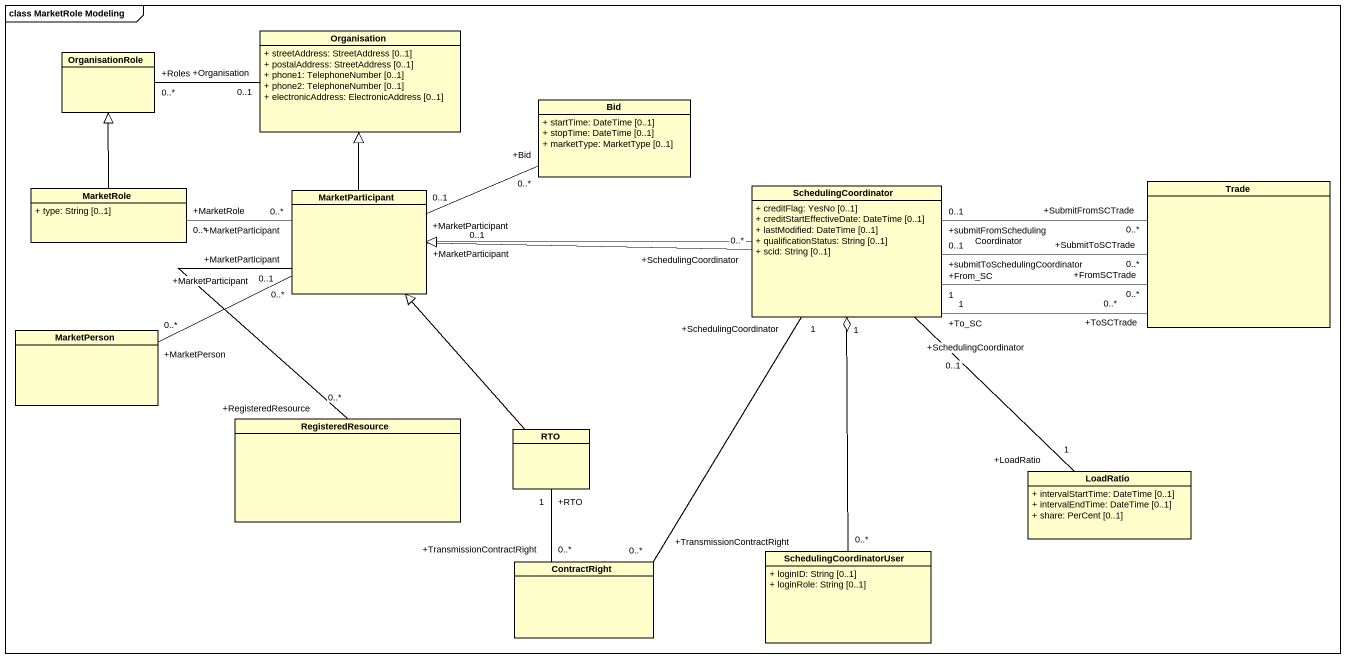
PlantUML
@startuml
mainframe class MarketRole Modeling
hide circle
hide empty members
skinparam classAttributeIconSize 0
class OrganisationRole
class Organisation {
  + streetAddress: StreetAddress [0..1]
  + postalAddress: StreetAddress [0..1]
  + phone1: TelephoneNumber [0..1]
  + phone2: TelephoneNumber [0..1]
  + electronicAddress: ElectronicAddress [0..1]
}
class Bid {
  + startTime: DateTime [0..1]
  + stopTime: DateTime [0..1]
  + marketType: MarketType [0..1]
}
class MarketRole {
  + type: String [0..1]
}
class MarketParticipant
class SchedulingCoordinator {
  + creditFlag: YesNo [0..1]
  + creditStartEffectiveDate: DateTime [0..1]
  + lastModified: DateTime [0..1]
  + qualificationStatus: String [0..1]
  + scid: String [0..1]
}
class Trade
class MarketPerson
class RegisteredResource
class RTO
class LoadRatio {
  + intervalStartTime: DateTime [0..1]
  + intervalEndTime: DateTime [0..1]
  + share: PerCent [0..1]
}
class SchedulingCoordinatorUser {
  + loginID: String [0..1]
  + loginRole: String [0..1]
}
class ContractRight
OrganisationRole "+Roles\n0..*" -right- "+Organisation\n0..1" Organisation
Bid "+Bid\n0..*" -left- "+MarketParticipant\n0..1" MarketParticipant
MarketRole -up-|> OrganisationRole
MarketRole "+MarketRole\n0..*" -right- "+MarketParticipant\n0..*" MarketParticipant
MarketParticipant -up-|> Organisation
MarketParticipant "+MarketParticipant\n0..*" -left- "+MarketPerson\n0..*" MarketPerson
SchedulingCoordinator -left-|> MarketParticipant
SchedulingCoordinator "+SchedulingCoordinator\n0..*" -left- "+MarketParticipant\n0..1" MarketParticipant
SchedulingCoordinator "+submitFromSchedulingCoordinator\n0..1" -right- "+SubmitFromSCTrade\n0..*" Trade
SchedulingCoordinator "+From_SC\n1" -right- "+FromSCTrade\n0..*" Trade
SchedulingCoordinator "+To_SC\n1" -right- "+ToSCTrade\n0..*" Trade
SchedulingCoordinator "+submitToSchedulingCoordinator\n0..1" -right- "+SubmitToSCTrade\n0..*" Trade
SchedulingCoordinator "+SchedulingCoordinator\n1" -- "+TransmissionContractRight\n0..*" ContractRight
RegisteredResource "+RegisteredResource\n0..*" -up- "+MarketParticipant\n0..1" MarketParticipant
RTO -up-|> MarketParticipant
RTO "+RTO\n1" -- "+TransmissionContractRight\n0..*" ContractRight
LoadRatio "+LoadRatio\n1" -up- "+SchedulingCoordinator\n0..1" SchedulingCoordinator
SchedulingCoordinatorUser "0..*" -up-o "1" SchedulingCoordinator
@enduml
